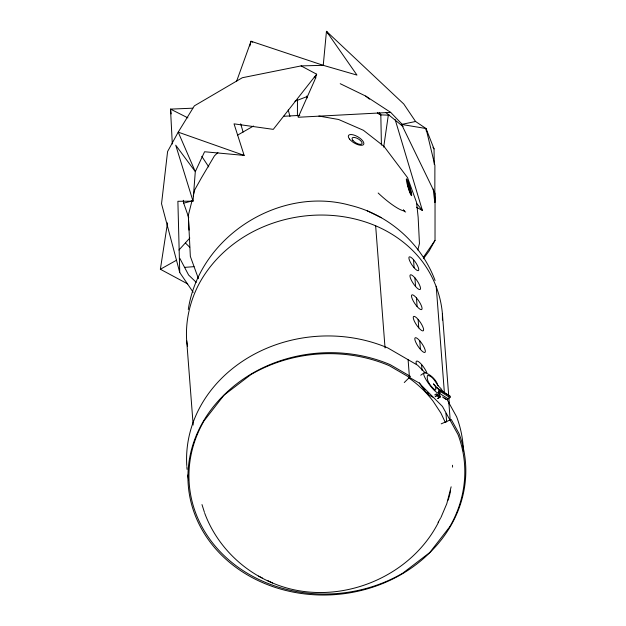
<?xml version="1.0" encoding="UTF-8"?>
<svg xmlns="http://www.w3.org/2000/svg" width="626" height="626" viewBox="0 0 626 626"><rect width="100%" height="100%" fill="white"/><g stroke="black" fill="none" stroke-linecap="round" stroke-linejoin="round"><path stroke-width="0.94" d="M423.387 258.702L429.084 251.057L435.023 240.392L435.047 193.395L401.571 124.433L415.57 121.483L426.032 128.526L434.037 148.863L434.264 164.466M297.42 116.076L297.467 99.503M433.208 189.044L434.804 202.495L434.898 165.444L426.032 128.526L401.571 124.433M179.748 272.529L177.886 201.282L193.027 201.173L195.296 171.649L204.577 151.75L244.148 155.412L234.038 123.846L273.28 129.363L316.654 74.197L301.098 65.902L242.325 77.734L194.357 105.857L178.207 132.141L167.588 151.547L161.539 203.74L179.748 272.529L193.207 292.287M383.691 147.165L388.3 115.301M187.698 283.938L160.373 269.258L167.525 222.864M188.285 309.518C199.185 236.589 279.783 185.437 350.49 205.398C388.676 214.663 421.462 243.647 435.086 280.542M451.135 486.809L446.784 503.734L440.915 517.561M249.891 45.956L251.018 41.238L323.243 65.323L356.969 75.089L326.459 31.3L323.243 65.323L301.098 65.902M189.036 230.141L188.316 215.36L192.041 200.664M193.207 196.071L194.835 189.639L201.517 177.714L214.421 155.89L217.911 152.509M417.816 249.954L419.451 243.498L418.145 217.238L416.587 202.503L407.557 177.659L383.965 146.343L363.385 130.278L338.627 119.496L318.884 116.045M316.654 74.197L314.855 79.799L298.219 117.258L390.663 112.375L402.51 124.668M236.55 81.427L251.018 41.238L252.708 42.192M432.785 397.134C427.37 395.076 422.652 388.018 419.428 382.799M444.178 398.152L446.549 399.521L449.953 397.596L450.43 396.336L436.854 387.948L444.303 392.627M438.63 522.014C409.107 580.49 332.891 608.707 272.56 582.994C241.722 570.294 216.33 544.604 204.733 513.265M423.419 257.278L435.023 240.392M178.942 250.017L189.834 238.021M424.467 372.619L423.966 373.174C421.243 375.874 440.767 401.203 438.756 390.014L440.704 391.532L433.395 383.855L435.532 386.704L435.782 389.38L435.227 390.17C431.228 386.68 426.322 381.422 427.362 375.733L427.855 375.389C432.965 376.203 435.375 381.86 437.973 385.679C436.502 379.943 430.226 373.98 424.467 372.619L420.75 375.224M404.263 382.533L410.468 376.414L390.162 364.645A138.542 120.575 -4.4 0 0 224.452 394.568L203.998 420.922A138.542 120.575 -4.4 0 0 234.805 564.785A138.542 120.575 -4.4 0 0 402.847 573.111L430.312 552.124A138.542 120.575 -4.4 0 0 459.022 433.552L451.236 419.49L441.213 423.841M434.734 394.92L436.314 393.91L440.289 397.001L437.926 398.519M435.712 396.133L437.292 395.123M435.109 396.735L436.682 395.726L439.264 397.346L437.691 398.355M237.497 135.193L253.475 126.029M160.373 269.258L176.446 260.26M294.909 101.263L307.569 96.373M188.739 217.574L183.684 203.16L192.041 200.954M184.396 267.396L194.005 266.66M283.468 116.295L299.823 115.38M192.785 108.188L170.507 109.12L172.314 143.988M377.384 113.048L380.819 114.887L389.607 115.192M244.148 155.412L178.207 132.141L195.296 171.649L175.726 145.185L193.027 201.173M448.732 395.929L442.386 313.501C440.72 294.697 433.63 276.645 422.354 261.535A122.586 106.694 -4.4 0 0 375.647 225.79C336.232 209.194 289.822 212.222 252.168 232.113A134.449 117.015 -4.4 0 0 198.278 285.339C189.647 302.381 185.382 321.561 186.681 340.661L193.176 425.031M340.223 83.696L365.717 96.083L390.663 112.375M381.359 217.723L367.259 210.813M258.46 576.084L262.31 577.978M267.521 580.521L272.56 582.994M187.917 117.884L170.507 109.12L171.18 113.916M445.086 393.12L449.515 395.898M416.47 207.237L422.409 210.485L395.17 119.605M314.275 76.951L315.966 77.906M377.455 112.962L380.819 114.887L381.422 145.099M439.397 393.292L448.349 398.911M449.953 397.596L440.195 391.461L440.125 392.979L438.795 392.087L440.289 397.001M442.519 396.986L446.549 399.521M365.717 96.083L369.45 99.135M385.906 112.57L403.113 126.609M427.143 392.525L428.442 393.762M196.228 282.342L188.614 275.017L179.826 258.366M185.57 243.146L189.725 247.215M425.187 372.806L417.589 365.201L387.799 347.923A138.542 120.575 -4.4 0 0 186.767 465.58M437.621 385.248L441.08 388.707L442.911 392.017M436.971 393.942L439.702 396.062L438.552 392.048M416.869 203.693L422.409 210.485M423.825 388.363L424.835 389.818M415.656 121.616L403.762 103.986L326.459 31.3L328.055 33.757M432.957 147.266L434.037 148.863M201.76 156.336L208.771 166.915M379.223 112.43L380.819 114.887M447.034 399.458L456.651 416.838A138.542 120.575 -4.4 0 1 463.42 451.479M445.336 422.48L440.931 413.113L433.098 401.18A122.586 106.694 -4.4 0 0 408.731 377.846M198.434 278.664L190.343 256.402L188.316 215.36M306.779 96.036L307.436 97.875M201.987 504.579L204.459 512.397M240.642 123.815L243.123 132.063M288.242 109.973L289.963 116.475M186.681 340.661L187.526 346.201M183.285 200.281L183.684 203.16M426.032 128.526L426.376 131.405M407.941 181.36L408.794 189.608M448.881 397.87L449.405 404.662M448.865 402.768L450.227 420.476M436.197 286.238L444.405 392.909M445.97 413.277L446.643 422.002M413.512 259.68A8.263 2.222 56.1 0 1 418.278 270.667A8.263 2.222 56.1 0 1 409.694 260.854A8.263 2.222 56.1 0 1 413.512 259.68L414.138 267.787M414.913 277.866A8.78 2.355 56.1 0 1 419.976 289.548A8.78 2.355 56.1 0 1 410.852 279.126A8.78 2.355 56.1 0 1 414.913 277.866L415.578 286.489M416.462 297.929A8.78 2.355 56.1 0 1 421.517 309.612A8.78 2.355 56.1 0 1 412.393 299.189A8.78 2.355 56.1 0 1 416.462 297.929L417.119 306.552M418.113 319.401A8.631 2.316 56.1 0 1 423.082 330.872A8.631 2.316 56.1 0 1 414.115 320.629A8.631 2.316 56.1 0 1 418.113 319.401L418.763 327.868M419.756 340.787A8.78 2.355 56.1 0 1 424.811 352.461A8.78 2.355 56.1 0 1 415.695 342.046A8.78 2.355 56.1 0 1 419.756 340.787L420.422 349.41M421.58 364.504L422.026 370.279M408.097 359.7L409.459 377.408M375.647 225.79L385.045 347.978M434.718 196.642L434.804 202.495M442.386 313.501L442.433 320.066M404.654 210.837A27.317 5.321 41.7 0 1 378.174 193.011M188.614 479.798A138.542 120.575 -4.4 0 1 187.777 475.064M187.064 469.367A138.542 120.575 -4.4 0 1 186.83 466.526M452.488 465.251A125.372 109.12 -4.4 0 1 452.582 467.137M450.571 490.925A125.372 109.12 -4.4 0 1 448.138 500.197M440.477 518.226A125.372 109.12 -4.4 0 1 438.075 522.436M416.36 364.066A9.813 2.637 56.1 0 1 419.357 362.298A9.813 2.637 56.1 0 1 426.862 372.736M405.703 211.971A2.05 1.111 52 0 1 403.426 209.694M449.758 526.771L429.311 553.118A138.542 120.575 -4.4 0 1 233.795 565.779A138.542 120.575 -4.4 0 1 223.443 395.562L250.916 374.583A138.542 120.575 -4.4 0 1 389.161 365.631L418.95 382.909L442.441 406.415L458.013 434.546A138.542 120.575 -4.4 0 1 449.758 526.771M408.191 183.661L407.886 183.128A5.681 0.595 73.3 0 0 408.293 187.025L408.692 188.442A5.681 0.595 73.3 0 0 411 193.09A5.681 0.595 73.3 0 0 408.191 183.661M408.575 183.003L407.902 181.274A8.78 0.916 73.3 0 0 406.376 180.006A8.78 0.916 73.3 0 0 408.755 189.49L409.451 191.517A8.78 0.916 73.3 0 0 411.65 194.514A8.78 0.916 73.3 0 0 408.575 183.003M349.543 139.089A8.78 3.584 30.3 0 0 363.017 144.958A8.78 3.584 30.3 0 0 355.701 135.709A8.78 3.584 30.3 0 0 349.543 139.089M352.868 140.381A5.681 2.316 30.3 0 0 361.585 144.136A5.681 2.316 30.3 0 0 356.789 138.143A5.681 2.316 30.3 0 0 352.868 140.381"/></g></svg>
